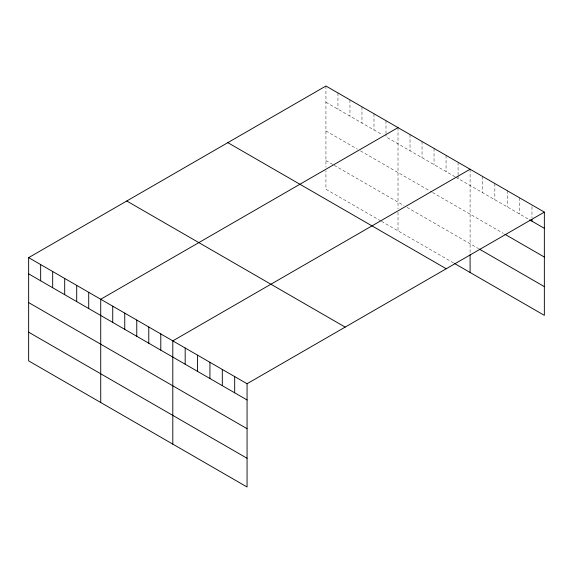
<?xml version="1.0" encoding="UTF-8"?>
<svg xmlns="http://www.w3.org/2000/svg" width="573" height="573" viewBox="0 0 573 573"><rect width="100%" height="100%" fill="white"/><g stroke="black" fill="none" stroke-linecap="round" stroke-linejoin="round"><path stroke-width="0.43" stroke-dasharray="2.87 2.15" d="M325.937 86.007L325.937 167.295M325.937 102.23L382.248 134.741M455.069 176.785L386.001 136.904L386.001 134.347M455.822 177.222L528.879 219.395M325.937 130.945L357.466 149.152M360.474 150.885L431.798 192.07M432.551 192.499L503.352 233.376M325.937 160.533L333.443 164.874M334.195 165.303L404.015 205.621M407.023 207.354L478.598 248.675M380.744 220.899L325.937 189.255L325.937 170.675M381.496 221.336L453.572 262.943M531.973 206.667L531.973 217.769M519.596 197.814L519.596 214.037M507.22 190.673L507.22 206.889M494.843 183.525L494.843 199.748M482.466 176.377L482.466 192.6M470.089 169.236L470.089 253.896M458.078 162.295L458.078 175.102M458.078 175.954L458.078 178.518M446.066 155.362L446.066 171.585M434.048 148.428L434.048 164.644M422.036 141.495L422.036 157.711M410.024 134.555L410.024 150.778M398.013 127.621L398.013 208.909M398.013 212.289L398.013 230.869M386.001 120.688L386.001 133.488M373.99 113.748L373.99 129.971M361.971 106.814L361.971 123.037M349.96 99.881L349.96 116.097M337.948 92.941L337.948 109.164"/><path stroke-width="0.86" d="M28.65 257.642L247.063 383.745L247.063 486.993L28.65 360.89L28.65 257.642L325.937 86.007L544.35 212.11L544.35 315.358L454.325 263.379M398.013 127.621L100.726 299.256L100.726 402.504M470.089 169.236L172.802 340.871L172.802 444.118M247.063 383.745L544.35 212.11M529.653 219.846L544.35 228.326M504.899 234.271L544.35 257.048M479.372 249.119L544.35 286.636M227.832 142.648L446.245 268.751M126.755 201.001L345.168 327.104M28.65 273.865L247.063 399.961M28.65 302.58L247.063 428.683M28.65 332.175L247.063 458.271M531.973 219.473L531.973 221.185M470.089 254.741L470.089 272.483M234.686 376.597L234.686 392.82M222.31 369.456L222.31 385.672M209.933 362.308L209.933 378.524M197.556 355.16L197.556 371.383M185.179 348.019L185.179 364.235M160.791 333.937L160.791 350.153M148.779 326.997L148.779 343.22M136.768 320.063L136.768 336.287M124.749 313.13L124.749 329.346M112.738 306.19L112.738 322.413M88.715 292.323L88.715 308.539M76.703 285.383L76.703 301.606M64.692 278.449L64.692 294.672M52.673 271.516L52.673 287.732M40.662 264.576L40.662 280.799"/></g></svg>
